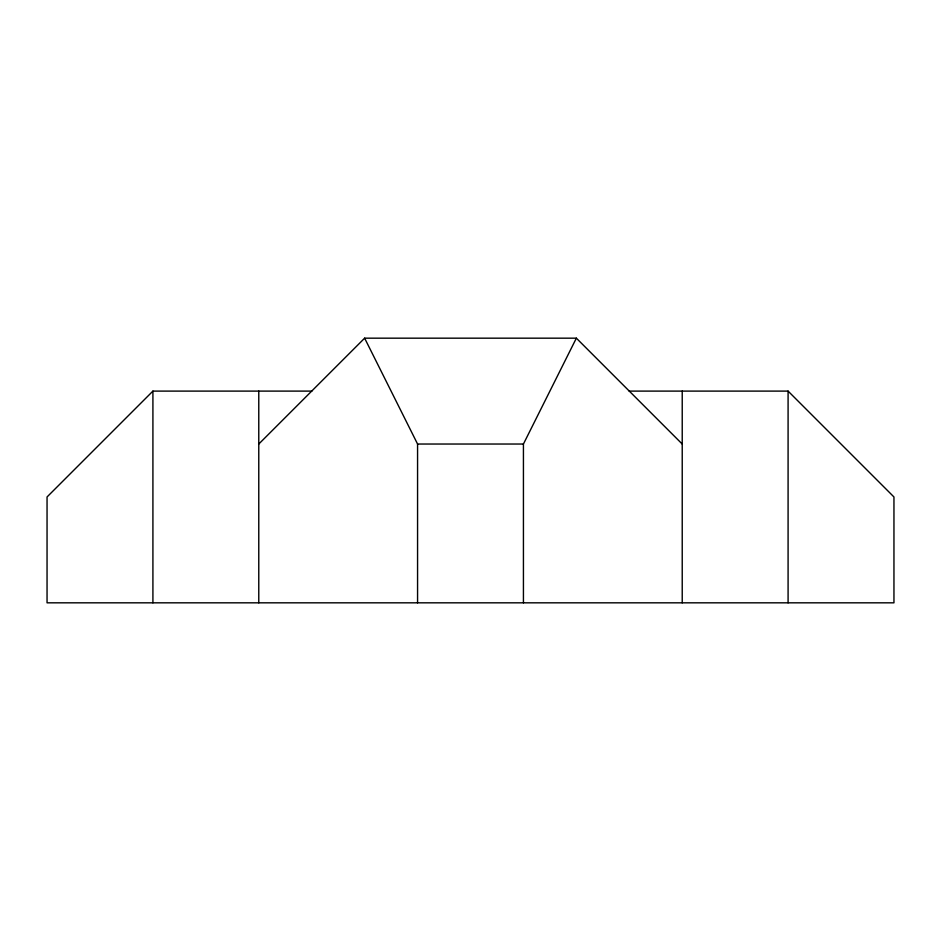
<?xml version="1.0" encoding="UTF-8"?>
<svg xmlns="http://www.w3.org/2000/svg" width="941" height="941" viewBox="0 0 941 941"><rect width="100%" height="100%" fill="white"/><g stroke="black" fill="none" stroke-linecap="round" stroke-linejoin="round"><path stroke-width="1.41" d="M523.431 602.828L523.431 444.034L576.362 338.172L682.225 444.034M311.883 391.103L152.912 391.103L47.05 496.966L47.05 602.828L893.95 602.828L893.95 496.966L788.087 391.103L629.117 391.103M258.775 444.034L364.637 338.172L576.362 338.172M364.637 338.172L417.569 444.034L523.431 444.034M788.087 391.103L788.087 602.828M682.225 391.103L682.225 602.828M417.569 444.034L417.569 602.828M258.775 391.103L258.775 602.828M152.912 391.103L152.912 602.828"/></g></svg>
